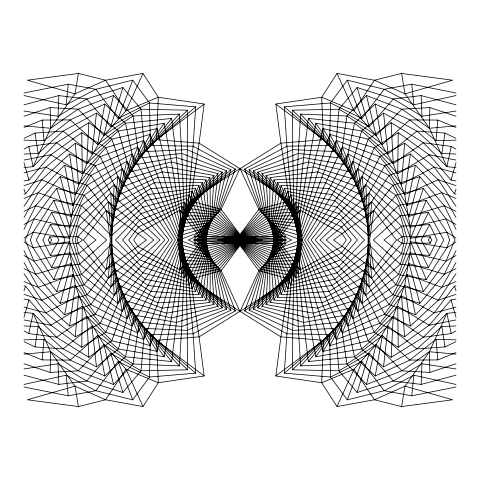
<?xml version="1.0" encoding="UTF-8"?>
<svg xmlns="http://www.w3.org/2000/svg" width="480" height="480" viewBox="0 0 480 480"><rect width="100%" height="100%" fill="white"/><g stroke="black" fill="none" stroke-linecap="round" stroke-linejoin="round"><path stroke-width="0.72" d="M24 104.814L58.83 95.616L86.664 98.952L110.73 126.75L141.066 109.212L187.452 110.202L187.29 149.634L186.102 208.032L217.524 212.628L241.17 237.054L217.842 240L241.17 242.946L217.524 267.372L186.102 271.968L187.29 330.366L187.452 369.798L141.066 370.788L110.73 353.25L86.664 381.048L58.83 384.384L24 375.186M456 375.186L421.17 384.384L393.336 381.048L369.27 353.25L338.934 370.788L292.548 369.798L292.71 330.366L293.898 271.968L262.476 267.372L238.83 242.946L262.158 240L238.83 237.054L262.476 212.628L293.898 208.032L292.71 149.634L292.548 110.202L338.934 109.212L369.27 126.75L393.336 98.952L421.17 95.616L456 104.814M24 299.094L28.932 299.898L50.82 325.224L81.762 347.298L105.738 332.28L122.292 293.106L162.186 308.124L209.952 302.424L210.408 257.55L204.09 240L210.408 222.45L209.952 177.576L162.186 171.876L122.292 186.894L105.738 147.72L81.762 132.702L50.82 154.776L28.932 180.102L24 180.906M456 180.906L451.068 180.102L429.18 154.776L398.238 132.702L374.262 147.72L357.708 186.894L317.814 171.876L270.048 177.576L269.592 222.45L275.91 240L269.592 257.55L270.048 302.424L317.814 308.124L357.708 293.106L374.262 332.28L398.238 347.298L429.18 325.224L451.068 299.898L456 299.094M81.762 347.298L82.302 306.228L50.82 325.224L24 319.932M181.956 273.948L182.448 240L181.956 206.052L138.57 226.836L128.664 240L138.57 253.164L181.956 273.948L203.982 240L181.956 206.052M298.044 206.052L297.552 240L298.044 273.948L341.43 253.164L351.336 240L341.43 226.836L298.044 206.052L276.018 240L298.044 273.948M456 160.068L429.18 154.776L397.698 173.772L398.238 132.702M110.982 286.926L111.69 240L110.982 193.074L159.87 240L110.982 286.926L78.504 253.794L75.276 240L78.504 226.206L110.982 193.074M369.018 193.074L368.31 240L369.018 286.926L320.13 240L369.018 193.074L401.496 226.206L404.724 240L401.496 253.794L369.018 286.926M24 387.03L68.262 395.79L95.832 390.708L118.11 361.452L149.484 377.052L195.714 373.152L193.08 333.81L188.226 275.604L219.294 269.04L241.362 243.18L193.86 240.192L219.294 269.04L235.392 310.926L193.08 333.81L150.456 334.536L149.484 377.052L132.72 399.846L95.832 390.708L66.15 375.216L24 384.444M456 92.97L411.738 84.21L384.168 89.292L361.89 118.548L330.516 102.948L284.286 106.848L286.92 146.19L291.774 204.396L260.706 210.96L238.638 236.82L286.14 239.808L260.706 210.96L244.608 169.074L286.92 146.19L329.544 145.464L330.516 102.948L347.28 80.154L384.168 89.292L413.85 104.784L456 95.556M111.888 227.4L145.188 200.79L192.378 191.448L206.676 233.988L206.484 240L206.37 243.594L189.438 285.15L142.926 272.868L111.354 244.218L81.54 274.548L53.724 279.684L33.084 247.77L30.372 240L33.084 232.23L53.724 200.316L81.54 205.452L111.354 235.782L142.926 207.132L189.438 194.85L206.37 236.406L206.676 246.012L192.378 288.552L145.188 279.21L111.888 252.6L84.036 284.742L56.592 291.612L33.99 261.06L25.122 240L33.99 218.94L56.592 188.388L84.036 195.258L111.888 227.4C115.518 193.866 131.574 162.354 156.582 139.716L158.28 97.224L142.98 73.428L125.982 110.82L103.884 135.402L86.784 163.692L75.288 194.682L69.804 227.28L69.804 252.72L84.036 284.742L122.142 311.196L145.188 279.21L172.476 240L145.188 200.79L122.142 168.804L111.888 227.4L111.888 252.6L116.604 277.314L125.868 300.702L139.356 321.948L133.062 364.008L113.574 384.516L78.114 370.83L50.13 372.408L50.61 351.738L33.12 313.338L24 312.438M456 167.562L446.88 166.662L429.39 128.262L429.87 107.592L401.886 109.17L366.426 95.484L346.938 115.992L340.644 158.052L354.132 179.298L363.396 202.686L368.112 227.4L368.112 252.6L357.858 311.196L334.812 279.21L307.524 240L334.812 200.79L357.858 168.804L395.964 195.258L410.196 227.28L410.196 252.72L404.712 285.318L393.216 316.308L376.116 344.598L354.018 369.18L337.02 406.572L321.72 382.776L323.418 340.284C348.426 317.646 364.482 286.134 368.112 252.6L395.964 284.742L423.408 291.612L446.01 261.06L454.878 240L446.01 218.94L423.408 188.388L395.964 195.258L368.112 227.4L334.812 200.79L287.622 191.448L273.324 233.988L273.63 243.594L290.562 285.15L337.074 272.868L368.646 244.218L398.46 274.548L426.276 279.684L446.916 247.77L449.628 240L446.916 232.23L426.276 200.316L398.46 205.452L368.646 235.782L337.074 207.132L290.562 194.85L273.63 236.406L273.516 240L273.324 246.012L287.622 288.552L334.812 279.21L368.112 252.6M24 111.048L58.014 116.28L58.83 95.616M421.17 384.384L421.986 363.72L456 368.952M142.98 73.428L105.588 80.226L74.994 93.822L27.402 80.226L78.39 73.428L105.588 80.226L125.982 110.82L158.28 97.224L204.174 104.022L199.074 143.112L190.572 200.904L184.212 211.794L180 223.674L178.092 236.136L178.092 243.864L180 256.326L184.212 268.206L181.734 326.574L179.412 365.928L133.062 364.008L103.884 344.598L86.784 316.308L75.288 285.318L69.804 252.72L33.99 261.06L24 255.486M337.02 406.572L374.412 399.774L405.006 386.178L452.598 399.774L401.61 406.572L374.412 399.774L354.018 369.18L321.72 382.776L275.826 375.978L280.926 336.888L289.428 279.096L295.788 268.206L300 256.326L301.908 243.864L301.908 236.136L300 223.674L295.788 211.794L298.266 153.426L300.588 114.072L346.938 115.992L376.116 135.402L393.216 163.692L404.712 194.682L410.196 227.28L446.01 218.94L456 224.514M114.186 184.758L111.558 240L114.186 295.242L141.06 266.394L164.856 240L141.06 213.606L114.186 184.758L79.698 215.784L72.402 240L79.698 264.216L114.186 295.242M365.814 295.242L368.442 240L365.814 184.758L338.94 213.606L315.144 240L338.94 266.394L365.814 295.242L400.302 264.216L407.598 240L400.302 215.784L365.814 184.758M86.784 163.692L88.824 122.664L111.804 139.164L125.868 179.298L166.626 166.812L213.948 175.5L211.578 220.314L203.058 240L211.578 259.686L213.948 304.5L166.626 313.188L125.868 300.702L111.804 340.836L88.824 357.336L56.556 337.248L33.12 313.338L28.77 333.558L56.556 337.248L86.784 316.308L111.804 340.836L156.978 351.414L166.626 313.188L180 256.326L180 223.674L166.626 166.812L156.978 128.586L111.804 139.164L86.784 163.692L56.556 142.752L28.77 146.442L24 149.106M184.212 202.164L182.388 240L184.212 277.836L139.608 259.818L122.64 240L139.608 220.182L184.212 202.164L205.512 240L184.212 277.836M295.788 277.836L297.612 240L295.788 202.164L340.392 220.182L357.36 240L340.392 259.818L295.788 277.836L274.488 240L295.788 202.164M393.216 316.308L368.196 340.836L323.022 351.414L313.374 313.188L300 256.326L300 223.674L313.374 166.812L323.022 128.586L368.196 139.164L393.216 163.692L423.444 142.752L451.23 146.442L446.88 166.662L423.444 142.752L391.176 122.664L368.196 139.164L354.132 179.298L313.374 166.812L266.052 175.5L268.422 220.314L276.942 240L268.422 259.686L266.052 304.5L313.374 313.188L354.132 300.702L368.196 340.836L391.176 357.336L393.216 316.308L423.444 337.248L451.23 333.558L456 330.894M24 92.97L68.262 84.21L95.832 89.292L118.11 118.548L149.484 102.948L195.714 106.848L193.08 146.19L188.226 204.396L219.294 210.96L241.362 236.82L193.86 239.808L219.294 210.96L235.392 169.074L193.08 146.19L150.456 145.464L149.484 102.948L132.72 80.154L95.832 89.292L66.15 104.784L24 95.556M456 387.03L411.738 395.79L384.168 390.708L361.89 361.452L330.516 377.052L284.286 373.152L286.92 333.81L291.774 275.604L260.706 269.04L238.638 243.18L286.14 240.192L260.706 269.04L244.608 310.926L286.92 333.81L329.544 334.536L330.516 377.052L347.28 399.846L384.168 390.708L413.85 375.216L456 384.444M24 285.846L25.596 286.212L45.858 312.87L75.348 336.84L100.218 323.358L119.202 285.3L158.076 302.79L206.106 300.102L209.376 255.348L204.918 240L209.376 224.652L206.106 179.898L158.076 177.21L119.202 194.7L100.218 156.642L75.348 143.16L45.858 167.13L25.596 193.788L24 194.154M456 194.154L454.404 193.788L434.142 167.13L404.652 143.16L379.782 156.642L360.798 194.7L321.924 177.21L273.894 179.898L270.624 224.652L275.082 240L270.624 255.348L273.894 300.102L321.924 302.79L360.798 285.3L379.782 323.358L404.652 336.84L434.142 312.87L454.404 286.212L456 285.846M75.348 336.84L78.468 295.878L45.858 312.87L24 307.104M456 172.896L434.142 167.13L401.532 184.122L404.652 143.16M108.294 278.418L111.3 240L108.294 201.582L153.846 240L108.294 278.418L77.964 243.312L77.406 240L77.964 236.688L108.294 201.582M179.952 269.922L182.268 240L179.952 210.078L137.958 233.538L133.704 240L137.958 246.462L179.952 269.922L202.158 240L179.952 210.078M300.048 210.078L297.732 240L300.048 269.922L342.042 246.462L346.296 240L342.042 233.538L300.048 210.078L277.842 240L300.048 269.922M371.706 201.582L368.7 240L371.706 278.418L326.154 240L371.706 201.582L402.036 236.688L402.594 240L402.036 243.312L371.706 278.418M24 140.148L43.98 140.682L70.23 119.904L104.76 104.022L125.496 123.264L134.418 164.85L176.418 157.572L222.276 172.122L214.308 216.288L200.286 240L214.308 263.712L222.276 307.878L176.418 322.428L134.418 315.15L125.496 356.736L104.76 375.978L70.23 360.096L42.198 359.916L43.98 339.318L24 339.852M58.014 116.28L86.664 98.952L122.91 87.522L141.066 109.212L144.708 151.584L187.29 149.634L230.958 169.812L217.524 212.628L196.29 240L217.524 267.372L230.958 310.188L187.29 330.366L144.708 328.416L141.066 370.788L122.91 392.478L86.664 381.048L58.014 363.72L24 368.952M421.986 363.72L393.336 381.048L357.09 392.478L338.934 370.788L335.292 328.416L292.71 330.366L249.042 310.188L262.476 267.372L283.71 240L262.476 212.628L249.042 169.812L292.71 149.634L335.292 151.584L338.934 109.212L357.09 87.522L393.336 98.952L421.986 116.28L456 111.048M456 140.148L436.02 140.682L437.802 120.084L409.77 119.904L375.24 104.022L354.504 123.264L345.582 164.85L303.582 157.572L257.724 172.122L265.692 216.288L279.714 240L265.692 263.712L257.724 307.878L303.582 322.428L345.582 315.15L354.504 356.736L375.24 375.978L409.77 360.096L436.02 339.318L456 339.852M66.15 104.784L68.262 84.21M411.738 395.79L413.85 375.216M24 127.434L42.198 120.084L70.23 119.904L97.596 144.468L125.496 123.264L171.636 118.44L176.418 157.572L182.562 215.658L214.308 216.288L240.828 237.552L231.3 240L240.828 242.448L214.308 263.712L182.562 264.342L176.418 322.428L171.636 361.56L125.496 356.736L97.596 335.532L70.23 360.096L43.98 339.318M456 352.566L437.802 359.916L409.77 360.096L382.404 335.532L354.504 356.736L308.364 361.56L303.582 322.428L297.438 264.342L265.692 263.712L239.172 242.448L248.7 240L239.172 237.552L265.692 216.288L297.438 215.658L303.582 157.572L308.364 118.44L354.504 123.264L382.404 144.468L409.77 119.904L436.02 140.682M111.354 235.782L117.918 176.652L142.926 207.132L169.008 240L142.926 272.868L117.918 303.348L81.54 274.548L69.348 241.698L33.084 247.77L24 241.926M186.708 198.426L182.07 240L186.708 281.574L141.06 266.394L115.416 240L141.06 213.606L186.708 198.426L206.22 238.836L207.132 248.406L195.528 291.756L147.846 285.396L112.938 260.928L87.162 294.756L60.21 303.342L35.73 274.266L24 250.68M293.292 281.574L297.93 240L293.292 198.426L338.94 213.606L364.584 240L338.94 266.394L293.292 281.574L273.78 241.164L272.868 231.594L284.472 188.244L332.154 194.604L367.062 219.072L392.838 185.244L419.79 176.658L444.27 205.734L456 229.32M456 238.074L446.916 232.23L410.652 238.302L398.46 205.452L362.082 176.652L337.074 207.132L310.992 240L337.074 272.868L362.082 303.348L368.646 244.218M24 138.354L35.07 133.05L63.036 131.112L91.89 153.906L96.498 113.094L118.398 130.998L129.918 171.936L171.384 162.042L218.058 173.682L212.88 218.256L201.798 240L212.88 261.744L218.058 306.318L171.384 317.958L129.918 308.064L118.398 349.002L96.498 366.906L63.036 348.888L38.136 326.502L24 325.992M456 154.008L441.864 153.498L416.964 131.112L383.502 113.094L361.602 130.998L350.082 171.936L308.616 162.042L261.942 173.682L267.12 218.256L278.202 240L267.12 261.744L261.942 306.318L308.616 317.958L350.082 308.064L361.602 349.002L383.502 366.906L388.11 326.094L416.964 348.888L444.93 346.95L456 341.646M24 273.66L41.676 300.222L69.606 325.998L95.268 314.1L116.604 277.314L154.308 297.216L202.41 297.54L208.482 253.08L205.554 240L208.482 226.92L202.41 182.46L154.308 182.784L116.604 202.686L95.268 165.9L69.606 154.002L41.676 179.778L24 206.34M456 206.34L438.324 179.778L410.394 154.002L384.732 165.9L363.396 202.686L325.692 182.784L277.59 182.46L271.518 226.92L274.446 240L271.518 253.08L277.59 297.54L325.692 297.216L363.396 277.314L384.732 314.1L410.394 325.998L438.324 300.222L456 273.66M69.606 325.998L75.288 285.318L41.676 300.222L24 294.354M456 185.646L438.324 179.778L404.712 194.682L410.394 154.002M106.158 269.76L110.376 240L106.158 210.24L146.478 240L106.158 269.76L83.544 240L106.158 210.24M373.842 210.24L369.624 240L373.842 269.76L333.522 240L373.842 210.24L396.456 240L373.842 269.76M91.89 153.906L118.398 130.998L164.148 123.282L171.384 162.042L181.152 219.624L212.88 218.256L240.684 237.816L233.964 240L240.684 242.184L212.88 261.744L181.152 260.376L171.384 317.958L164.148 356.718L118.398 349.002L91.89 326.094L63.036 348.888L35.07 346.95L38.136 326.502M441.864 153.498L444.93 133.05L416.964 131.112L388.11 153.906L361.602 130.998L315.852 123.282L308.616 162.042L298.848 219.624L267.12 218.256L239.316 237.816L246.036 240L239.316 242.184L267.12 261.744L298.848 260.376L308.616 317.958L315.852 356.718L361.602 349.002L388.11 326.094M78.39 73.428L74.994 93.822L50.61 128.262L33.12 166.662L24 167.562M401.61 406.572L405.006 386.178L429.39 351.738L446.88 313.338L456 312.438M189.438 194.85L181.5 240L189.438 285.15M290.562 285.15L298.5 240L290.562 194.85M97.596 144.468L104.76 104.022M375.24 375.978L382.404 335.532M24 262.62L38.292 287.34L64.548 314.814L90.912 304.554L114.516 269.184L150.888 291.408L198.882 294.756L207.732 250.764L206.028 240L207.732 229.236L198.882 185.244L150.888 188.592L114.516 210.816L90.912 175.446L64.548 165.186L38.292 192.66L24 217.38M456 217.38L441.708 192.66L415.452 165.186L389.088 175.446L365.484 210.816L329.112 188.592L281.118 185.244L272.268 229.236L273.972 240L272.268 250.764L281.118 294.756L329.112 291.408L365.484 269.184L389.088 304.554L415.452 314.814L441.708 287.34L456 262.62M64.548 314.814L72.78 274.572L38.292 287.34L24 281.574M456 198.426L441.708 192.66L407.22 205.428L415.452 165.186M24 229.32L35.73 205.734L60.21 176.658L87.162 185.244L112.938 219.072L126.858 161.232L147.846 194.604L175.38 240L147.846 285.396L126.858 318.768L87.162 294.756L70.944 263.694L35.73 274.266L24 268.656M456 211.344L444.27 205.734L409.056 216.306L392.838 185.244L353.142 161.232L332.154 194.604L304.62 240L332.154 285.396L353.142 318.768L367.062 260.928L392.838 294.756L419.79 303.342L444.27 274.266L456 250.68M192.378 191.448L180.66 240L192.378 288.552M287.622 288.552L299.34 240L287.622 191.448M24 116.28L50.13 107.592L78.114 109.17L103.884 135.402L113.574 95.484L133.062 115.992L139.356 158.052L181.734 153.426L226.584 170.832L215.862 214.404L198.462 240L215.862 265.596L226.584 309.168L181.734 326.574L139.356 321.948L179.412 365.928M300.588 114.072L340.644 158.052L298.266 153.426L253.416 170.832L264.138 214.404L281.538 240L264.138 265.596L253.416 309.168L298.266 326.574L340.644 321.948L346.938 364.008L366.426 384.516L376.116 344.598L401.886 370.83L429.87 372.408L456 363.72M60.21 303.342L70.944 263.694M409.056 216.306L419.79 176.658M24 317.382L28.932 299.898M451.068 180.102L456 162.618M24 160.068L50.82 154.776L82.302 173.772L105.738 147.72L150.156 134.328L162.186 171.876L179.106 227.784L210.408 222.45L240.444 238.374L236.982 240L240.444 241.626L210.408 257.55L179.106 252.216L162.186 308.124L150.156 345.672L105.738 332.28L82.302 306.228M456 319.932L429.18 325.224L397.698 306.228L374.262 332.28L329.844 345.672L317.814 308.124L300.894 252.216L269.592 257.55L239.556 241.626L243.018 240L239.556 238.374L269.592 222.45L300.894 227.784L317.814 171.876L329.844 134.328L374.262 147.72L397.698 173.772M114.516 210.816L132.036 153.972L150.888 188.592L177.804 240L150.888 291.408L132.036 326.028L90.912 304.554L72.78 274.572M112.938 219.072L147.846 194.604L195.528 188.244L179.544 240L195.528 291.756M367.062 260.928L332.154 285.396L284.472 291.756L300.456 240L284.472 188.244M407.22 205.428L389.088 175.446L347.964 153.972L329.112 188.592L302.196 240L329.112 291.408L347.964 326.028L365.484 269.184M110.73 126.75L122.91 87.522M357.09 392.478L369.27 353.25M56.592 291.612L69.804 252.72M410.196 227.28L423.408 188.388M24 290.754L25.596 286.212M454.404 193.788L456 189.246M24 238.074L33.084 232.23L69.348 238.302L81.54 205.452L117.918 176.652M456 241.926L446.916 247.77L410.652 241.698L398.46 274.548L362.082 303.348M24 172.896L45.858 167.13L78.468 184.122L100.218 156.642L143.712 140.496L158.076 177.21L178.47 231.948L209.376 224.652L240.348 238.656L237.906 240L240.348 241.344L209.376 255.348L178.47 248.052L158.076 302.79L143.712 339.504L100.218 323.358L78.468 295.878M456 307.104L434.142 312.87L401.532 295.878L379.782 323.358L336.288 339.504L321.924 302.79L301.53 248.052L270.624 255.348L239.652 241.344L242.094 240L239.652 238.656L270.624 224.652L301.53 231.948L321.924 177.21L336.288 140.496L379.782 156.642L401.532 184.122M116.604 202.686L137.664 147.048L154.308 182.784L178.092 236.136L208.482 226.92L240.276 238.95L238.62 240L240.276 241.05L208.482 253.08L178.092 243.864L154.308 297.216L137.664 332.952L95.268 314.1L75.288 285.318M198.882 185.244L178.116 240L198.882 294.756M281.118 294.756L301.884 240L281.118 185.244M404.712 194.682L384.732 165.9L342.336 147.048L325.692 182.784L301.908 236.136L271.518 226.92L239.724 238.95L241.38 240L239.724 241.05L271.518 253.08L301.908 243.864L325.692 297.216L342.336 332.952L363.396 277.314M118.11 118.548L132.72 80.154M347.28 399.846L361.89 361.452M49.674 236.85L48.396 240L49.674 243.15L77.964 243.312L82.752 240L77.964 236.688L49.674 236.85L51.732 240L49.674 243.15M430.326 243.15L431.604 240L430.326 236.85L402.036 236.688L397.248 240L402.036 243.312L430.326 243.15L428.268 240L430.326 236.85M53.724 279.684L69.348 241.698M410.652 238.302L426.276 200.316M24 224.514L33.99 218.94L69.804 227.28L84.036 195.258L122.142 168.804M456 255.486L446.01 261.06L410.196 252.72L395.964 284.742L357.858 311.196M119.202 194.7L143.712 140.496M336.288 339.504L360.798 285.3M178.092 236.136L202.41 182.46M277.59 297.54L301.908 243.864M204.174 104.022L156.582 139.716L199.074 143.112L239.868 168.612L221.172 209.406L193.974 236.598L286.026 236.598L258.828 209.406L240.132 168.612L280.926 143.112L323.418 139.716L340.644 158.052M275.826 375.978L323.418 340.284L280.926 336.888L240.132 311.388L258.828 270.594L286.026 243.402L193.974 243.402L221.172 270.594L239.868 311.388L199.074 336.888L156.582 340.284L139.356 321.948M50.262 224.598L42.852 240L50.262 255.402L78.504 253.794L95.97 240L78.504 226.206L50.262 224.598L58.992 240L50.262 255.402M429.738 255.402L437.148 240L429.738 224.598L401.496 226.206L384.03 240L401.496 253.794L429.738 255.402L421.008 240L429.738 224.598M186.708 281.574L206.22 241.164L207.132 231.594L195.528 188.244M293.292 198.426L273.78 238.836L272.868 248.406L284.472 291.756M51.612 267.594L65.046 240L51.612 212.406L79.698 215.784L106.698 240L79.698 264.216L51.612 267.594L36.126 240L51.612 212.406M428.388 212.406L414.954 240L428.388 267.594L400.302 264.216L373.302 240L400.302 215.784L428.388 212.406L443.874 240L428.388 267.594M24 211.344L35.73 205.734L70.944 216.306L87.162 185.244L126.858 161.232M456 268.656L444.27 274.266L409.056 263.694L392.838 294.756L353.142 318.768M122.292 186.894L150.156 134.328M329.844 345.672L357.708 293.106M178.47 231.948L206.106 179.898M273.894 300.102L301.53 248.052M24 198.426L38.292 192.66L72.78 205.428L90.912 175.446L132.036 153.972M456 281.574L441.708 287.34L407.22 274.572L389.088 304.554L347.964 326.028M125.868 179.298L156.978 128.586M179.106 227.784L209.952 177.576M270.048 302.424L300.894 252.216M323.022 351.414L354.132 300.702M456 125.868L429.39 128.262L405.006 93.822L374.412 80.226L337.02 73.428L321.72 97.224L323.418 139.716L275.826 104.022L280.926 143.112L289.428 200.904L295.788 211.794L264.138 214.404L239.01 237.3L253.182 240L239.01 242.7L264.138 265.596L295.788 268.206L298.266 326.574L300.588 365.928L346.938 364.008L376.116 344.598M24 354.132L50.61 351.738L74.994 386.178L105.588 399.774L142.98 406.572L158.28 382.776L156.582 340.284L204.174 375.978L199.074 336.888L190.572 279.096L184.212 268.206L215.862 265.596L240.99 242.7L226.818 240L240.99 237.3L215.862 214.404L184.212 211.794L181.734 153.426L179.412 114.072L133.062 115.992L103.884 135.402M24 185.646L41.676 179.778L75.288 194.682L95.268 165.9L137.664 147.048M456 294.354L438.324 300.222L404.712 285.318L384.732 314.1L342.336 332.952M129.918 171.936L164.148 123.282M213.948 175.5L180 223.674L211.578 220.314L240.552 238.092L235.728 240L240.552 241.908L211.578 259.686L180 256.326L213.948 304.5M266.052 304.5L300 256.326L268.422 259.686L239.448 241.908L244.272 240L239.448 238.092L268.422 220.314L300 223.674L266.052 175.5M315.852 356.718L350.082 308.064M238.434 236.598L258.828 209.406L289.428 200.904L240.132 168.612M241.566 243.402L221.172 270.594L190.572 279.096L239.868 311.388M134.418 164.85L171.636 118.44M308.364 361.56L345.582 315.15M181.152 219.624L218.058 173.682M261.942 306.318L298.848 260.376M139.356 158.052L179.412 114.072M182.562 215.658L222.276 172.122M257.724 307.878L297.438 264.342M300.588 365.928L340.644 321.948M142.98 406.572L125.982 369.18L103.884 344.598L78.114 370.83L50.61 351.738M337.02 73.428L354.018 110.82L376.116 135.402L401.886 109.17L429.39 128.262M144.708 151.584L187.452 110.202M184.212 211.794L226.584 170.832M253.416 309.168L295.788 268.206M292.548 369.798L335.292 328.416M24 154.008L38.136 153.498L63.036 131.112L96.498 113.094M456 325.992L441.864 326.502L416.964 348.888L383.502 366.906M150.456 145.464L195.714 106.848M284.286 373.152L329.544 334.536M186.102 208.032L230.958 169.812M249.042 310.188L293.898 271.968M188.226 204.396L235.392 169.074M244.608 310.926L291.774 275.604M24 125.868L50.61 128.262L78.114 109.17L113.574 95.484M456 354.132L429.39 351.738L401.886 370.83L366.426 384.516M239.868 168.612L190.572 200.904L221.172 209.406L241.566 236.598M240.132 311.388L289.428 279.096L258.828 270.594L238.434 243.402M88.824 122.664L56.556 142.752L33.12 166.662L28.77 146.442M391.176 357.336L423.444 337.248L446.88 313.338L451.23 333.558M401.61 73.428L405.006 93.822L452.598 80.226L401.61 73.428L374.412 80.226L354.018 110.82L321.72 97.224L275.826 104.022M78.39 406.572L74.994 386.178L27.402 399.774L78.39 406.572L105.588 399.774L125.982 369.18L158.28 382.776L204.174 375.978M429.87 107.592L456 116.28M24 363.72L50.13 372.408M437.802 120.084L456 127.434M24 352.566L42.198 359.916M444.93 133.05L456 138.354M24 341.646L35.07 346.95M451.23 146.442L456 149.106M24 330.894L28.77 333.558M244.608 169.074L291.774 204.396M188.226 275.604L235.392 310.926M284.286 106.848L329.544 145.464M249.042 169.812L293.898 208.032M186.102 271.968L230.958 310.188M150.456 334.536L195.714 373.152M253.416 170.832L295.788 211.794M184.212 268.206L226.584 309.168M292.548 110.202L335.292 151.584M144.708 328.416L187.452 369.798M257.724 172.122L297.438 215.658M182.562 264.342L222.276 307.878M308.364 118.44L345.582 164.85M261.942 173.682L298.848 219.624M181.152 260.376L218.058 306.318M134.418 315.15L171.636 361.56M315.852 123.282L350.082 171.936M129.918 308.064L164.148 356.718M323.022 128.586L354.132 179.298M270.048 177.576L300.894 227.784M179.106 252.216L209.952 302.424M125.868 300.702L156.978 351.414M329.844 134.328L357.708 186.894M273.894 179.898L301.53 231.948M178.47 248.052L206.106 300.102M122.292 293.106L150.156 345.672M277.59 182.46L301.908 236.136M178.092 243.864L202.41 297.54M336.288 140.496L360.798 194.7M119.202 285.3L143.712 339.504M410.652 241.698L426.276 279.684M53.724 200.316L69.348 238.302M347.28 80.154L361.89 118.548M118.11 361.452L132.72 399.846M342.336 147.048L363.396 202.686M116.604 277.314L137.664 332.952M454.404 286.212L456 290.754M24 189.246L25.596 193.788M410.196 252.72L423.408 291.612M56.592 188.388L69.804 227.28M357.09 87.522L369.27 126.75M110.73 353.25L122.91 392.478M347.964 153.972L365.484 210.816M114.516 269.184L132.036 326.028M451.068 299.898L456 317.382M24 162.618L28.932 180.102M409.056 263.694L419.79 303.342M60.21 176.658L70.944 216.306M366.426 95.484L376.116 135.402M103.884 344.598L113.574 384.516M353.142 161.232L367.062 219.072M112.938 260.928L126.858 318.768M407.22 274.572L415.452 314.814M64.548 165.186L72.78 205.428M375.24 104.022L382.404 144.468M97.596 335.532L104.76 375.978M357.858 168.804L368.112 227.4M111.888 252.6L122.142 311.196M441.864 326.502L444.93 346.95M35.07 133.05L38.136 153.498M404.712 285.318L410.394 325.998M69.606 154.002L75.288 194.682M383.502 113.094L388.11 153.906M91.89 326.094L96.498 366.906M362.082 176.652L368.646 235.782M111.354 244.218L117.918 303.348M411.738 84.21L413.85 104.784M66.15 375.216L68.262 395.79M436.02 339.318L437.802 359.916M42.198 120.084L43.98 140.682M401.532 295.878L404.652 336.84M75.348 143.16L78.468 184.122M391.176 122.664L393.216 163.692M86.784 316.308L88.824 357.336M421.17 95.616L421.986 116.28M58.014 363.72L58.83 384.384M429.39 351.738L429.87 372.408M50.13 107.592L50.61 128.262M397.698 306.228L398.238 347.298M81.762 132.702L82.302 173.772M240.162 239.85L239.838 240.15L273.324 246.012L284.79 240L273.324 233.988L206.676 246.012L195.21 240L206.676 233.988L240.162 239.85M240.18 239.55L239.634 240L240.18 240.45L207.132 248.406L188.316 240L207.132 231.594L240.18 239.55M240.366 240L239.82 240.45L272.868 248.406L291.684 240L272.868 231.594L239.82 239.55L240.366 240M240.216 239.25L239.184 240L240.216 240.75L207.732 250.764L178.902 240L207.732 229.236L240.216 239.25M240.816 240L239.784 240.75L272.268 250.764L301.098 240L272.268 229.236L239.784 239.25L240.816 240M206.22 238.836L204.552 240L206.22 241.164L230.694 240L206.22 238.836M275.448 240L273.78 241.164L249.306 240L273.78 238.836L275.448 240M206.37 236.406L200.448 240L206.37 243.594L238.812 240L206.37 236.406M279.552 240L273.63 243.594L241.188 240L273.63 236.406L279.552 240"/></g></svg>
